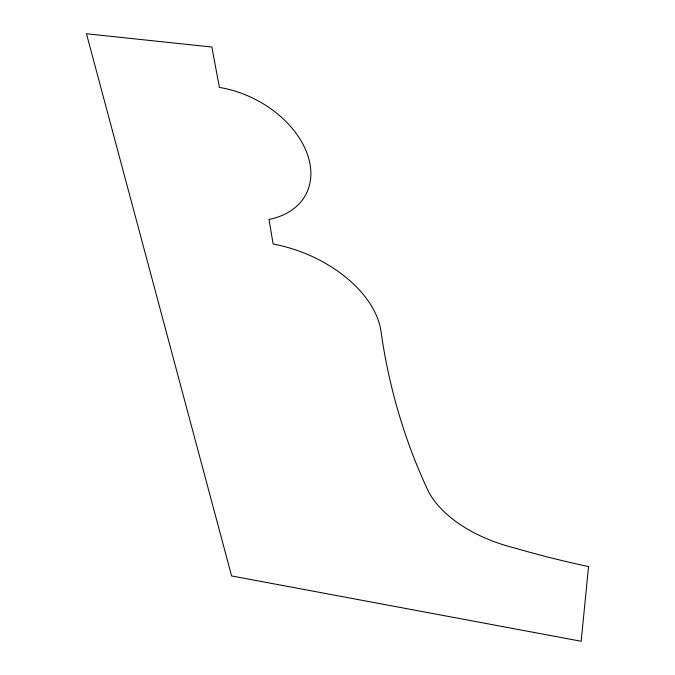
<?xml version="1.0" encoding="UTF-8"?>
<svg xmlns="http://www.w3.org/2000/svg" width="675" height="675" viewBox="0 0 675 675"><rect width="100%" height="100%" fill="white"/><g stroke="black" fill="none" stroke-linecap="round" stroke-linejoin="round"><path stroke-width="1.01" d="M588.549 566.561L581.167 641.25L231.609 575.944L86.451 33.75L211.866 47.039L219.4 87.429A87.893 60.649 27.6 0 1 306.897 152.955A87.893 60.649 27.6 0 1 269.013 219.442L273.139 244.046A106.296 66.69 22 0 1 381.232 332.969C388.808 386.016 403.861 438.007 426.237 486.717A110.734 63.695 13.1 0 0 513.835 547.763A942.494 790.957 -7.2 0 0 588.549 566.561"/></g></svg>
